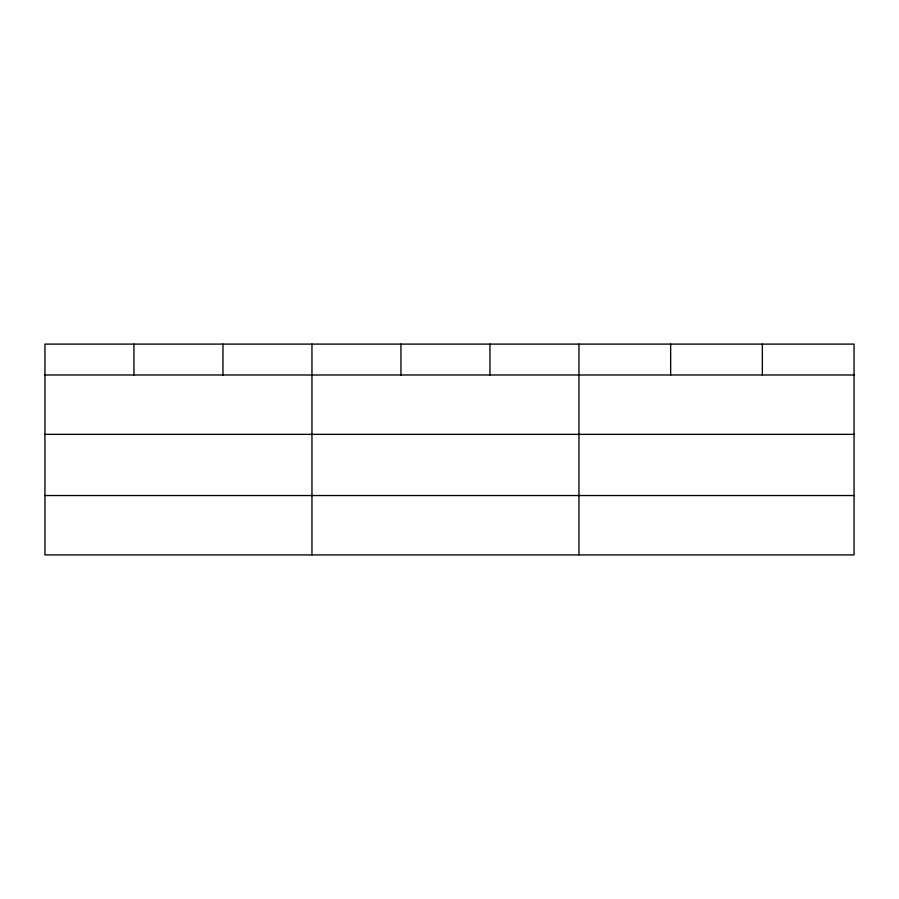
<?xml version="1.0" encoding="UTF-8"?>
<svg xmlns="http://www.w3.org/2000/svg" width="899" height="899" viewBox="0 0 899 899"><rect width="100%" height="100%" fill="white"/><g stroke="black" fill="none" stroke-linecap="round" stroke-linejoin="round"><path stroke-width="1.35" d="M854.05 434.352L854.05 344.103L44.95 344.103L44.95 554.897L854.05 554.897L854.05 434.352L44.95 434.352M44.95 374.984L854.05 374.984M44.95 495.529L854.05 495.529M762.352 344.103L762.352 374.984M670.654 344.103L670.654 374.984M578.956 344.103L578.956 554.897M489.955 344.103L489.955 374.984M400.954 344.103L400.954 374.984M311.953 344.103L311.953 554.897M222.952 344.103L222.952 374.984M133.951 344.103L133.951 374.984"/></g></svg>
